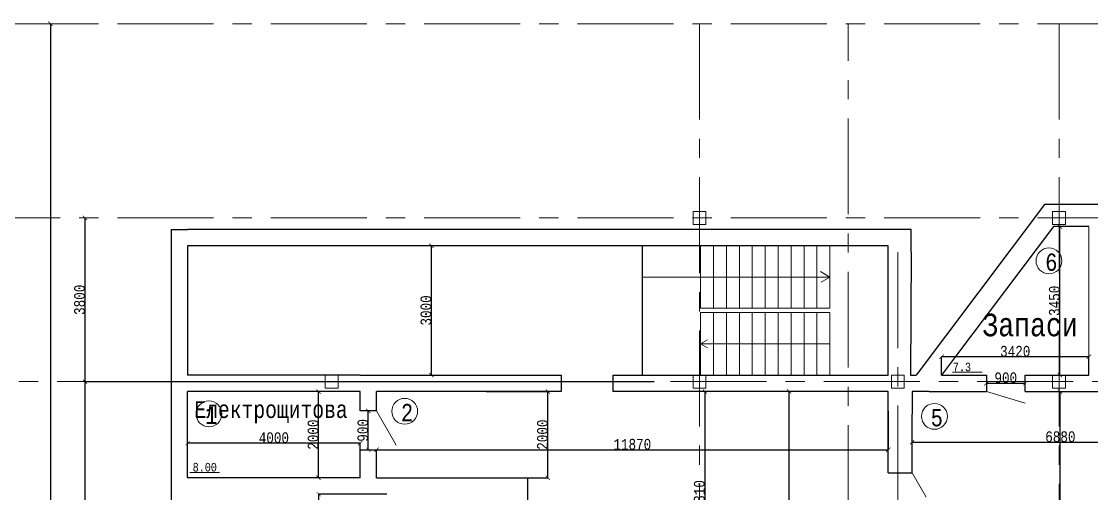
# Model space of a CAD drawing. Header units: millimetres. Extents: x -689206 to 4969298, y -1019800 to 703299.
# Drawn here: x 1179632 to 1204451, y -625269 to -614320 of the extents above; entities that cross this region are included whole.
import ezdxf

# ---------------------------------------------------------------- set-up
doc = ezdxf.new("R2010")
doc.units = ezdxf.units.MM
doc.linetypes.add('осеваяX2', pattern=[101.6, 63.5, -12.7, 12.7, -12.7])
for name, color, linetype, lineweight in [('несущие', 7, 'Continuous', 30), ('РАЗМЕРЫ', 7, 'Continuous', 9), ('стены', 7, 'Continuous', 20)]:
    doc.layers.add(name, color=color, linetype=linetype, lineweight=lineweight)
doc.layers.add('четотам', color=7, linetype='Continuous')
doc.styles.add('Аннотативный', font='isocteur.ttf', dxfattribs={"width": 0.7, "height": 250})
doc.dimstyles.new('Аннотативный', dxfattribs={"dimscale": 0, "dimtxt": 250, "dimasz": 100, "dimexe": 1.25, "dimexo": 0.625, "dimtad": 1, "dimdec": 0, "dimtxsty": 'Аннотативный', "dimblk": 'ARCHTICK', "dimcen": 2.5, "dimadec": 0, "dimazin": 0, "dimtfac": 1, "dimtdec": 0, "dimtmove": 0, "dimatfit": 3, "dimfxl": 1, "dimarcsym": 0})

# ---------------------------------------------------------------- blocks, each defined once
blk = doc.blocks.new('_ArchTick')
at = {"color": 0, "linetype": 'ByBlock', "const_width": 0.15}
blk.add_lwpolyline([(-0.5, -0.5), (0.5, 0.5)], dxfattribs=at)
blk = doc.blocks.new('*D5744')
at = {"layer": 'Defpoints', "color": 0, "lineweight": 5, "transparency": 16777216}
for p in [(1200286, -624078), (1207167, -624078), (1207167, -624078)]:
    blk.add_point(p, dxfattribs=at)
at = {"layer": 'стены', "color": 0, "lineweight": -2, "transparency": 16777216}
for p, q in [((1200286, -624077), (1200286, -624076)), ((1200286, -624078), (1207167, -624078)), ((1207167, -624077), (1207167, -624076))]:
    blk.add_line(p, q, dxfattribs=at)
at = {"layer": 'стены', "color": 0, "lineweight": -2, "transparency": 16777216, "xscale": 100, "yscale": 100, "zscale": 100, "rotation": 180}
blk.add_blockref('_ArchTick', (1200286, -624078), dxfattribs=at)
at = {"layer": 'стены', "color": 0, "lineweight": -2, "transparency": 16777216, "xscale": 100, "yscale": 100, "zscale": 100}
blk.add_blockref('_ArchTick', (1207167, -624078), dxfattribs=at)
at = {"layer": 'стены', "color": 0, "lineweight": 5, "transparency": 16777216, "insert": (1203727, -623952), "char_height": 250, "attachment_point": 5, "style": 'Аннотативный'}
blk.add_mtext('6880', dxfattribs=at)
blk = doc.blocks.new('*D5758')
at = {"layer": 'Defpoints', "color": 0, "lineweight": 5, "ltscale": 35, "transparency": 16777216}
for p in [(1203700, -619076), (1203715, -619076), (1203700, -622522)]:
    blk.add_point(p, dxfattribs=at)
at = {"layer": 'РАЗМЕРЫ', "color": 0, "lineweight": -2, "ltscale": 35, "transparency": 16777216}
for p, q in [((1203701, -619076), (1203716, -619076)), ((1203715, -622522), (1203715, -619076)), ((1203701, -622522), (1203716, -622522))]:
    blk.add_line(p, q, dxfattribs=at)
at = {"layer": 'РАЗМЕРЫ', "color": 0, "lineweight": -2, "ltscale": 35, "transparency": 16777216, "xscale": 100, "yscale": 100, "zscale": 100}
for p, rotation in [((1203715, -619076), 90), ((1203715, -622522), 270)]:
    blk.add_blockref('_ArchTick', p, dxfattribs=dict(at, rotation=rotation))
at = {"layer": 'РАЗМЕРЫ', "color": 0, "lineweight": 5, "ltscale": 35, "transparency": 16777216, "insert": (1203589, -620799), "char_height": 250, "attachment_point": 5, "rotation": 90, "style": 'Аннотативный'}
blk.add_mtext('3450', dxfattribs=at)
blk = doc.blocks.new('*D5759')
at = {"layer": 'Defpoints', "color": 0, "lineweight": 5, "ltscale": 35, "transparency": 16777216}
for p in [(1200970, -622097), (1200970, -622522), (1204390, -622522)]:
    blk.add_point(p, dxfattribs=at)
at = {"layer": 'РАЗМЕРЫ', "color": 0, "lineweight": -2, "ltscale": 35, "transparency": 16777216}
for p, q in [((1200970, -622521), (1200970, -622096)), ((1204390, -622097), (1200970, -622097)), ((1204390, -622521), (1204390, -622096))]:
    blk.add_line(p, q, dxfattribs=at)
at = {"layer": 'РАЗМЕРЫ', "color": 0, "lineweight": -2, "ltscale": 35, "transparency": 16777216, "xscale": 100, "yscale": 100, "zscale": 100, "rotation": 180}
blk.add_blockref('_ArchTick', (1200970, -622097), dxfattribs=at)
at = {"layer": 'РАЗМЕРЫ', "color": 0, "lineweight": -2, "ltscale": 35, "transparency": 16777216, "xscale": 100, "yscale": 100, "zscale": 100}
blk.add_blockref('_ArchTick', (1204390, -622097), dxfattribs=at)
at = {"layer": 'РАЗМЕРЫ', "color": 0, "lineweight": 5, "ltscale": 35, "transparency": 16777216, "insert": (1202680, -621971), "char_height": 250, "attachment_point": 5, "style": 'Аннотативный'}
blk.add_mtext('3420', dxfattribs=at)
blk = doc.blocks.new('*D5760')
at = {"layer": 'Defpoints', "color": 0, "lineweight": 5, "ltscale": 35, "transparency": 16777216}
for p in [(1203588, -622902), (1203588, -633831), (1203715, -633831)]:
    blk.add_point(p, dxfattribs=at)
at = {"layer": 'РАЗМЕРЫ', "color": 0, "lineweight": -2, "ltscale": 35, "transparency": 16777216}
for p, q in [((1203588, -622902), (1203716, -622902)), ((1203715, -622902), (1203715, -633831)), ((1203588, -633831), (1203716, -633831))]:
    blk.add_line(p, q, dxfattribs=at)
at = {"layer": 'РАЗМЕРЫ', "color": 0, "lineweight": -2, "ltscale": 35, "transparency": 16777216, "xscale": 100, "yscale": 100, "zscale": 100}
for p, rotation in [((1203715, -622902), 90), ((1203715, -633831), 270)]:
    blk.add_blockref('_ArchTick', p, dxfattribs=dict(at, rotation=rotation))
at = {"layer": 'РАЗМЕРЫ', "color": 0, "lineweight": 5, "ltscale": 35, "transparency": 16777216, "insert": (1203589, -628366), "char_height": 250, "attachment_point": 5, "rotation": 90, "style": 'Аннотативный'}
blk.add_mtext('10930', dxfattribs=at)
blk = doc.blocks.new('*D5761')
at = {"layer": 'Defpoints', "color": 0, "lineweight": 5, "ltscale": 35, "transparency": 16777216}
for p in [(1197436, -622902), (1198493, -622902), (1198627, -635108)]:
    blk.add_point(p, dxfattribs=at)
at = {"layer": 'РАЗМЕРЫ', "color": 0, "lineweight": -2, "ltscale": 35, "transparency": 16777216}
for p, q in [((1198492, -622902), (1197435, -622902)), ((1197436, -635108), (1197436, -622902)), ((1198627, -635108), (1197435, -635108))]:
    blk.add_line(p, q, dxfattribs=at)
at = {"layer": 'РАЗМЕРЫ', "color": 0, "lineweight": -2, "ltscale": 35, "transparency": 16777216, "xscale": 100, "yscale": 100, "zscale": 100}
for p, rotation in [((1197436, -622902), 90), ((1197436, -635108), 270)]:
    blk.add_blockref('_ArchTick', p, dxfattribs=dict(at, rotation=rotation))
at = {"layer": 'РАЗМЕРЫ', "color": 0, "lineweight": 5, "ltscale": 35, "transparency": 16777216, "insert": (1197310, -629005), "char_height": 250, "attachment_point": 5, "rotation": 90, "style": 'Аннотативный'}
blk.add_mtext('12200', dxfattribs=at)
blk = doc.blocks.new('*D5767')
at = {"layer": 'Defpoints', "color": 0, "lineweight": 5, "ltscale": 35, "transparency": 16777216}
for p in [(1188109, -625282), (1186525, -631712), (1188109, -631712)]:
    blk.add_point(p, dxfattribs=at)
at = {"layer": 'РАЗМЕРЫ', "color": 0, "lineweight": -2, "ltscale": 35, "transparency": 16777216}
for p, q in [((1188108, -625282), (1186523, -625282)), ((1186525, -625282), (1186525, -631712)), ((1188108, -631712), (1186523, -631712))]:
    blk.add_line(p, q, dxfattribs=at)
at = {"layer": 'РАЗМЕРЫ', "color": 0, "lineweight": -2, "ltscale": 35, "transparency": 16777216, "xscale": 100, "yscale": 100, "zscale": 100}
for p, rotation in [((1186525, -625282), 90), ((1186525, -631712), 270)]:
    blk.add_blockref('_ArchTick', p, dxfattribs=dict(at, rotation=rotation))
at = {"layer": 'РАЗМЕРЫ', "color": 0, "lineweight": 5, "ltscale": 35, "transparency": 16777216, "insert": (1186399, -628497), "char_height": 250, "attachment_point": 5, "rotation": 90, "style": 'Аннотативный'}
blk.add_mtext('6430', dxfattribs=at)
blk = doc.blocks.new('*D5783')
at = {"layer": 'Defpoints', "color": 0, "lineweight": 5, "ltscale": 35, "transparency": 16777216}
for p in [(1186523, -622902), (1186535, -622902), (1186535, -624902)]:
    blk.add_point(p, dxfattribs=at)
at = {"layer": 'РАЗМЕРЫ', "color": 0, "lineweight": -2, "ltscale": 35, "transparency": 16777216}
for p, q in [((1186534, -622902), (1186522, -622902)), ((1186523, -624902), (1186523, -622902)), ((1186534, -624902), (1186522, -624902))]:
    blk.add_line(p, q, dxfattribs=at)
at = {"layer": 'РАЗМЕРЫ', "color": 0, "lineweight": -2, "ltscale": 35, "transparency": 16777216, "xscale": 100, "yscale": 100, "zscale": 100}
for p, rotation in [((1186523, -622902), 90), ((1186523, -624902), 270)]:
    blk.add_blockref('_ArchTick', p, dxfattribs=dict(at, rotation=rotation))
at = {"layer": 'РАЗМЕРЫ', "color": 0, "lineweight": 5, "ltscale": 35, "transparency": 16777216, "insert": (1186398, -623902), "char_height": 250, "attachment_point": 5, "rotation": 90, "style": 'Аннотативный'}
blk.add_mtext('2000', dxfattribs=at)
blk = doc.blocks.new('*D5784')
at = {"layer": 'Defpoints', "color": 0, "lineweight": 5, "ltscale": 35, "transparency": 16777216}
for p in [(1183487, -624100), (1183487, -624100), (1187487, -624902)]:
    blk.add_point(p, dxfattribs=at)
at = {"layer": 'РАЗМЕРЫ', "color": 0, "lineweight": -2, "ltscale": 35, "transparency": 16777216}
for p, q in [((1183487, -624100), (1183487, -624099)), ((1187487, -624100), (1183487, -624100)), ((1187487, -624901), (1187487, -624099))]:
    blk.add_line(p, q, dxfattribs=at)
at = {"layer": 'РАЗМЕРЫ', "color": 0, "lineweight": -2, "ltscale": 35, "transparency": 16777216, "xscale": 100, "yscale": 100, "zscale": 100, "rotation": 180}
blk.add_blockref('_ArchTick', (1183487, -624100), dxfattribs=at)
at = {"layer": 'РАЗМЕРЫ', "color": 0, "lineweight": -2, "ltscale": 35, "transparency": 16777216, "xscale": 100, "yscale": 100, "zscale": 100}
blk.add_blockref('_ArchTick', (1187487, -624100), dxfattribs=at)
at = {"layer": 'РАЗМЕРЫ', "color": 0, "lineweight": 5, "ltscale": 35, "transparency": 16777216, "insert": (1185487, -623975), "char_height": 250, "attachment_point": 5, "style": 'Аннотативный'}
blk.add_mtext('4000', dxfattribs=at)
blk = doc.blocks.new('*D5785')
at = {"layer": 'Defpoints', "color": 0, "lineweight": 5, "ltscale": 35, "transparency": 16777216}
for p in [(1199733, -623353), (1187867, -624253), (1199733, -624253)]:
    blk.add_point(p, dxfattribs=at)
at = {"layer": 'РАЗМЕРЫ', "color": 0, "lineweight": -2, "ltscale": 35, "transparency": 16777216}
for p, q in [((1199733, -623354), (1199733, -624255)), ((1187867, -624253), (1187867, -624252)), ((1187867, -624253), (1199733, -624253))]:
    blk.add_line(p, q, dxfattribs=at)
at = {"layer": 'РАЗМЕРЫ', "color": 0, "lineweight": -2, "ltscale": 35, "transparency": 16777216, "xscale": 100, "yscale": 100, "zscale": 100, "rotation": 180}
blk.add_blockref('_ArchTick', (1187867, -624253), dxfattribs=at)
at = {"layer": 'РАЗМЕРЫ', "color": 0, "lineweight": -2, "ltscale": 35, "transparency": 16777216, "xscale": 100, "yscale": 100, "zscale": 100}
blk.add_blockref('_ArchTick', (1199733, -624253), dxfattribs=at)
at = {"layer": 'РАЗМЕРЫ', "color": 0, "lineweight": 5, "ltscale": 35, "transparency": 16777216, "insert": (1193800, -624128), "char_height": 250, "attachment_point": 5, "style": 'Аннотативный'}
blk.add_mtext('11870', dxfattribs=at)
blk = doc.blocks.new('*D5786')
at = {"layer": 'Defpoints', "color": 0, "lineweight": 5, "ltscale": 35, "transparency": 16777216}
for p in [(1190408, -622902), (1191842, -622902), (1190408, -624902)]:
    blk.add_point(p, dxfattribs=at)
at = {"layer": 'РАЗМЕРЫ', "color": 0, "lineweight": -2, "ltscale": 35, "transparency": 16777216}
for p, q in [((1190408, -622902), (1191844, -622902)), ((1191842, -624902), (1191842, -622902)), ((1190408, -624902), (1191844, -624902))]:
    blk.add_line(p, q, dxfattribs=at)
at = {"layer": 'РАЗМЕРЫ', "color": 0, "lineweight": -2, "ltscale": 35, "transparency": 16777216, "xscale": 100, "yscale": 100, "zscale": 100}
for p, rotation in [((1191842, -622902), 90), ((1191842, -624902), 270)]:
    blk.add_blockref('_ArchTick', p, dxfattribs=dict(at, rotation=rotation))
at = {"layer": 'РАЗМЕРЫ', "color": 0, "lineweight": 5, "ltscale": 35, "transparency": 16777216, "insert": (1191717, -623902), "char_height": 250, "attachment_point": 5, "rotation": 90, "style": 'Аннотативный'}
blk.add_mtext('2000', dxfattribs=at)
blk = doc.blocks.new('*D5769')
at = {"layer": 'Defpoints', "color": 0, "lineweight": 5, "ltscale": 35, "transparency": 16777216}
for p in [(1195481, -622902), (1195481, -627712), (1195481, -627712)]:
    blk.add_point(p, dxfattribs=at)
at = {"layer": 'РАЗМЕРЫ', "color": 0, "lineweight": -2, "ltscale": 35, "transparency": 16777216}
for p, q in [((1195481, -622902), (1195481, -627712)), ((1195482, -622902), (1195482, -622902)), ((1195482, -627712), (1195482, -627712))]:
    blk.add_line(p, q, dxfattribs=at)
at = {"layer": 'РАЗМЕРЫ', "color": 0, "lineweight": -2, "ltscale": 35, "transparency": 16777216, "xscale": 100, "yscale": 100, "zscale": 100}
for p, rotation in [((1195481, -622902), 90), ((1195481, -627712), 270)]:
    blk.add_blockref('_ArchTick', p, dxfattribs=dict(at, rotation=rotation))
at = {"layer": 'РАЗМЕРЫ', "color": 0, "lineweight": 5, "ltscale": 35, "transparency": 16777216, "insert": (1195355, -625307), "char_height": 250, "attachment_point": 5, "rotation": 90, "style": 'Аннотативный'}
blk.add_mtext('4810', dxfattribs=at)
blk = doc.blocks.new('*D5771')
at = {"layer": 'Defpoints', "color": 0, "lineweight": 5, "ltscale": 35, "transparency": 16777216}
for p in [(1189140, -619522), (1191830, -619522), (1189140, -622522)]:
    blk.add_point(p, dxfattribs=at)
at = {"layer": 'РАЗМЕРЫ', "color": 0, "lineweight": -2, "ltscale": 35, "transparency": 16777216}
for p, q in [((1191829, -619522), (1189139, -619522)), ((1189140, -622522), (1189140, -619522)), ((1189141, -622522), (1189141, -622522))]:
    blk.add_line(p, q, dxfattribs=at)
at = {"layer": 'РАЗМЕРЫ', "color": 0, "lineweight": -2, "ltscale": 35, "transparency": 16777216, "xscale": 100, "yscale": 100, "zscale": 100}
for p, rotation in [((1189140, -619522), 90), ((1189140, -622522), 270)]:
    blk.add_blockref('_ArchTick', p, dxfattribs=dict(at, rotation=rotation))
at = {"layer": 'РАЗМЕРЫ', "color": 0, "lineweight": 5, "ltscale": 35, "transparency": 16777216, "insert": (1189015, -621022), "char_height": 250, "attachment_point": 5, "rotation": 90, "style": 'Аннотативный'}
blk.add_mtext('3000', dxfattribs=at)
blk = doc.blocks.new('*D5779')
at = {"layer": 'Defpoints', "color": 0, "lineweight": 5, "ltscale": 35, "transparency": 16777216}
for p in [(1202011, -622712), (1202911, -622712), (1202911, -622712)]:
    blk.add_point(p, dxfattribs=at)
at = {"layer": 'РАЗМЕРЫ', "color": 0, "lineweight": -2, "ltscale": 35, "transparency": 16777216}
for p, q in [((1202011, -622711), (1202011, -622711)), ((1202011, -622712), (1202911, -622712)), ((1202911, -622711), (1202911, -622711))]:
    blk.add_line(p, q, dxfattribs=at)
at = {"layer": 'РАЗМЕРЫ', "color": 0, "lineweight": -2, "ltscale": 35, "transparency": 16777216, "xscale": 100, "yscale": 100, "zscale": 100, "rotation": 180}
blk.add_blockref('_ArchTick', (1202011, -622712), dxfattribs=at)
at = {"layer": 'РАЗМЕРЫ', "color": 0, "lineweight": -2, "ltscale": 35, "transparency": 16777216, "xscale": 100, "yscale": 100, "zscale": 100}
blk.add_blockref('_ArchTick', (1202911, -622712), dxfattribs=at)
at = {"layer": 'РАЗМЕРЫ', "color": 0, "lineweight": 5, "ltscale": 35, "transparency": 16777216, "insert": (1202461, -622586), "char_height": 250, "attachment_point": 5, "style": 'Аннотативный'}
blk.add_mtext('900', dxfattribs=at)
blk = doc.blocks.new('*D5762')
at = {"layer": 'Defpoints', "color": 0, "lineweight": 5, "ltscale": 35, "transparency": 16777216}
for p in [(1187677, -623353), (1187677, -623353), (1187677, -624253)]:
    blk.add_point(p, dxfattribs=at)
at = {"layer": 'РАЗМЕРЫ', "color": 0, "lineweight": -2, "ltscale": 35, "transparency": 16777216}
for p, q in [((1187677, -624253), (1187677, -623353)), ((1187678, -623353), (1187679, -623353)), ((1187678, -624253), (1187679, -624253))]:
    blk.add_line(p, q, dxfattribs=at)
at = {"layer": 'РАЗМЕРЫ', "color": 0, "lineweight": -2, "ltscale": 35, "transparency": 16777216, "xscale": 100, "yscale": 100, "zscale": 100}
for p, rotation in [((1187677, -623353), 90), ((1187677, -624253), 270)]:
    blk.add_blockref('_ArchTick', p, dxfattribs=dict(at, rotation=rotation))
at = {"layer": 'РАЗМЕРЫ', "color": 0, "lineweight": 5, "ltscale": 35, "transparency": 16777216, "insert": (1187552, -623803), "char_height": 250, "attachment_point": 5, "rotation": 90, "style": 'Аннотативный'}
blk.add_mtext('900', dxfattribs=at)
blk = doc.blocks.new('*D5799')
at = {"layer": 'Defpoints', "color": 0, "lineweight": 5, "ltscale": 35, "transparency": 16777216}
for p in [(1181107, -618876), (1181107, -622674), (1194306, -622674)]:
    blk.add_point(p, dxfattribs=at)
at = {"layer": 'РАЗМЕРЫ', "color": 0, "lineweight": -2, "ltscale": 35, "transparency": 16777216}
for p, q in [((1181107, -618876), (1181107, -622674)), ((1181108, -618876), (1181109, -618876)), ((1194305, -622674), (1181106, -622674))]:
    blk.add_line(p, q, dxfattribs=at)
at = {"layer": 'РАЗМЕРЫ', "color": 0, "lineweight": -2, "ltscale": 35, "transparency": 16777216, "xscale": 100, "yscale": 100, "zscale": 100}
for p, rotation in [((1181107, -618876), 90), ((1181107, -622674), 270)]:
    blk.add_blockref('_ArchTick', p, dxfattribs=dict(at, rotation=rotation))
at = {"layer": 'РАЗМЕРЫ', "color": 0, "lineweight": 5, "ltscale": 35, "transparency": 16777216, "insert": (1180982, -620775), "char_height": 250, "attachment_point": 5, "rotation": 90, "style": 'Аннотативный'}
blk.add_mtext('3800', dxfattribs=at)
blk = doc.blocks.new('*D5800')
at = {"layer": 'Defpoints', "color": 0, "lineweight": 5, "ltscale": 35, "transparency": 16777216}
for p in [(1181107, -622674), (1181107, -630384), (1181107, -630384)]:
    blk.add_point(p, dxfattribs=at)
at = {"layer": 'РАЗМЕРЫ', "color": 0, "lineweight": -2, "ltscale": 35, "transparency": 16777216}
for p, q in [((1181107, -622674), (1181107, -630384)), ((1181108, -622674), (1181109, -622674)), ((1181108, -630384), (1181109, -630384))]:
    blk.add_line(p, q, dxfattribs=at)
at = {"layer": 'РАЗМЕРЫ', "color": 0, "lineweight": -2, "ltscale": 35, "transparency": 16777216, "xscale": 100, "yscale": 100, "zscale": 100}
for p, rotation in [((1181107, -622674), 90), ((1181107, -630384), 270)]:
    blk.add_blockref('_ArchTick', p, dxfattribs=dict(at, rotation=rotation))
at = {"layer": 'РАЗМЕРЫ', "color": 0, "lineweight": 5, "ltscale": 35, "transparency": 16777216, "insert": (1180982, -626529), "char_height": 250, "attachment_point": 5, "rotation": 90, "style": 'Аннотативный'}
blk.add_mtext('7700', dxfattribs=at)
blk = doc.blocks.new('*D5804')
at = {"layer": 'Defpoints', "color": 0, "lineweight": 5, "ltscale": 35, "transparency": 16777216}
for p in [(1180306, -614376), (1180306, -638376), (1180306, -638376)]:
    blk.add_point(p, dxfattribs=at)
at = {"layer": 'РАЗМЕРЫ', "color": 0, "lineweight": -2, "ltscale": 35, "transparency": 16777216}
for p, q in [((1180306, -614376), (1180306, -638376)), ((1180307, -614376), (1180307, -614376)), ((1180307, -638376), (1180307, -638376))]:
    blk.add_line(p, q, dxfattribs=at)
at = {"layer": 'РАЗМЕРЫ', "color": 0, "lineweight": -2, "ltscale": 35, "transparency": 16777216, "xscale": 100, "yscale": 100, "zscale": 100}
for p, rotation in [((1180306, -614376), 90), ((1180306, -638376), 270)]:
    blk.add_blockref('_ArchTick', p, dxfattribs=dict(at, rotation=rotation))
at = {"layer": 'РАЗМЕРЫ', "color": 0, "lineweight": 5, "ltscale": 35, "transparency": 16777216, "insert": (1180180, -626376), "char_height": 250, "attachment_point": 5, "rotation": 90, "style": 'Аннотативный'}
blk.add_mtext('24000', dxfattribs=at)

msp = doc.modelspace()

# ---------------------------------------------------------------- linework, layer by layer
at = {"layer": 'несущие', "color": 0}
for p, q in [((1203362.7, -618565.7), (1201064.3, -621616.9)), ((1207036.7, -618565.4), (1203362.7, -618565.7)), ((1204210.7, -618565.7), (1203362.7, -618565.7)), ((1203566.2, -619075.7), (1201319.3, -622058.6)), ((1204150.7, -619075.7), (1203566.2, -619075.7)), ((1204389.8, -619075.7), (1203566.2, -619075.7))]:
    msp.add_line(p, q, dxfattribs=at)
at = {"layer": 'РАЗМЕРЫ', "color": 152, "linetype": 'осеваяX2', "lineweight": 5, "ltscale": 35, "true_color": 0x2776bb}
for p, q in [((1178304.8, -614375.7), (1225357.3, -614375.7)), ((1195357.3, -614375.7), (1195357.3, -643684.2)), ((1198807.3, -643684.2), (1198807.3, -614375.7)), ((1203697.4, -614375.7), (1203697.4, -643684.2)), ((1178304.8, -618875.7), (1225357.3, -618875.7)), ((1199957.1, -619670.6), (1199957.1, -643684.2)), ((1225357.3, -622673.6), (1178304.8, -622673.6))]:
    msp.add_line(p, q, dxfattribs=at)
at = {"layer": 'РАЗМЕРЫ', "lineweight": 5, "ltscale": 35}
for p, q in [((1181106, -614375.7), (1180306, -614375.7)), ((1202010.6, -622902.1), (1202912.1, -623172.2)), ((1187867.3, -623353.5), (1188324.8, -624146)), ((1200286.4, -624787.6), (1200614.3, -625355.5))]:
    msp.add_line(p, q, dxfattribs=at)
at = {"layer": 'РАЗМЕРЫ', "linetype": 'ByBlock', "lineweight": 30}
for p, q in [((1183107.3, -619142.1), (1183107.3, -632092)), ((1199732.9, -619522.1), (1194041.9, -619522.1)), ((1201064.3, -621616.9), (1200382.5, -622522)), ((1201319.3, -622058.6), (1200970.2, -622522)), ((1187487.3, -622522.1), (1192147.3, -622522.1)), ((1193347.3, -622522), (1199729.8, -622522)), ((1183487.3, -624902.1), (1183487.3, -622902.1)), ((1192147.3, -622902.1), (1187867.3, -622902.1)), ((1199731.4, -622902.1), (1193347.3, -622902.1)), ((1199731.4, -622902.1), (1199732.9, -622902.1))]:
    msp.add_line(p, q, dxfattribs=at)
at = {"layer": 'РАЗМЕРЫ', "lineweight": 30, "ltscale": 35}
for p, q in [((1183107.3, -619142.1), (1183487.3, -619142.1)), ((1200267.4, -619142.1), (1183487.3, -619142.1)), ((1187867.3, -619142.1), (1183487.3, -619142.1)), ((1200267.4, -619670.2), (1200267.4, -619142.1)), ((1183487.3, -619522.1), (1183487.3, -622522.1)), ((1194041.9, -619522.1), (1183487.3, -619522.1)), ((1194032.9, -622522.1), (1194032.9, -619522.1)), ((1187487.3, -622522.1), (1183487.3, -622522.1)), ((1192147.3, -622522.1), (1192147.3, -622902.1)), ((1193347.3, -622522.1), (1193347.3, -622902.1)), ((1199729.8, -622522), (1199732.9, -622522)), ((1200248.9, -622522), (1200382.5, -622522)), ((1200970.2, -622522), (1202010.6, -622522)), ((1202010.6, -622522), (1202010.6, -622902.1)), ((1202910.6, -622522), (1204389.8, -622522)), ((1202910.6, -622902.1), (1202910.6, -622522)), ((1187487.3, -622902.1), (1183487.3, -622902.1)), ((1187487.3, -623353.5), (1187487.3, -622902.1)), ((1187867.3, -623353.5), (1187867.3, -622902.1)), ((1200683.9, -622902.1), (1200286.4, -622902.1)), ((1200286.4, -622902.1), (1200286.4, -623429.8)), ((1200683.9, -622902.1), (1202010.6, -622902.1)), ((1202910.6, -622902.1), (1205183.2, -622902.1)), ((1187867.3, -623353.5), (1187487.3, -623353.5)), ((1187487.3, -624902.1), (1187487.3, -624253.5)), ((1187487.3, -624253.5), (1187867.3, -624253.5)), ((1187867.3, -624902.1), (1187867.3, -624253.5)), ((1187487.3, -624902.1), (1183487.3, -624902.1)), ((1187867.3, -624902.1), (1191175.1, -624902.1)), ((1191175.1, -624902.1), (1191365.1, -624902.1)), ((1191367.3, -624902.1), (1191367.3, -625682.7))]:
    msp.add_line(p, q, dxfattribs=at)
at = {"layer": 'РАЗМЕРЫ', "lineweight": 18, "ltscale": 35}
msp.add_line((1204389.8, -619075.7), (1204389.8, -622522), dxfattribs=at)
at = {"layer": 'РАЗМЕРЫ', "linetype": 'ByBlock', "lineweight": 13}
for p, q in [((1195382.9, -619522.1), (1195382.9, -620972.1)), ((1195682.9, -619522.1), (1195682.9, -620972.1)), ((1195982.9, -619522.1), (1195982.9, -620972.1)), ((1196282.9, -619522.1), (1196282.9, -620972.1)), ((1196582.9, -619522.1), (1196582.9, -620972.1)), ((1196882.9, -619522.1), (1196882.9, -620972.1)), ((1197182.9, -619522.1), (1197182.9, -620972.1)), ((1197482.9, -619522.1), (1197482.9, -620972.1)), ((1197782.9, -619522.1), (1197782.9, -620972.1)), ((1198082.9, -619522.1), (1198082.9, -620972.1)), ((1198382.9, -619522.1), (1198382.9, -620972.1)), ((1198382.9, -620247.1), (1198165.2, -620121.4)), ((1198382.9, -620247.1), (1195348.3, -620247.1)), ((1198382.9, -620247.1), (1198178.1, -620365.3)), ((1198382.9, -620972.1), (1195382.9, -620972.1)), ((1195382.9, -621072.1), (1195382.9, -622522.1)), ((1198382.9, -621072.1), (1195382.9, -621072.1)), ((1195682.9, -621072.1), (1195682.9, -622522.1)), ((1195982.9, -621072.1), (1195982.9, -622522.1)), ((1196282.9, -621072.1), (1196282.9, -622522.1)), ((1196582.9, -621072.1), (1196582.9, -622522.1)), ((1196882.9, -621072.1), (1196882.9, -622522.1)), ((1197182.9, -621072.1), (1197182.9, -622522.1)), ((1197482.9, -621072.1), (1197482.9, -622522.1)), ((1197782.9, -621072.1), (1197782.9, -622522.1)), ((1198082.9, -621072.1), (1198082.9, -622522.1)), ((1198382.9, -621072.1), (1198382.9, -622522.1)), ((1195382.9, -621797.1), (1195544.2, -621703.9)), ((1198382.9, -621797.1), (1195382.9, -621797.1)), ((1195382.9, -621797.1), (1195539.8, -621887.7))]:
    msp.add_line(p, q, dxfattribs=at)
at = {"layer": 'РАЗМЕРЫ', "linetype": 'ByBlock', "lineweight": 20}
for p, q in [((1198391.9, -619522.1), (1195391.9, -619522.1)), ((1199732.9, -619522.1), (1198391.9, -619522.1)), ((1195382.9, -620247.1), (1194032.9, -620247.1)), ((1198391.9, -622522.1), (1195391.9, -622522.1)), ((1198091.9, -622522.1), (1198391.9, -622522.1)), ((1198391.9, -622522.1), (1199741.9, -622522.1))]:
    msp.add_line(p, q, dxfattribs=at)
at = {"layer": 'РАЗМЕРЫ'}
for p, q in [((1201222, -622457), (1201911.3, -622457)), ((1183535.9, -624781.4), (1184225.2, -624781.4))]:
    msp.add_line(p, q, dxfattribs=at)
at = {"layer": 'РАЗМЕРЫ', "color": 152, "linetype": 'ByBlock', "lineweight": 20, "true_color": 0x2776bb}
for p, q in [((1183107.3, -624955.6), (1183107.3, -623605.6)), ((1183107.3, -625255.6), (1183107.3, -624955.6)), ((1183107.3, -624955.6), (1183107.3, -627955.6))]:
    msp.add_line(p, q, dxfattribs=at)
at = {"layer": 'стены', "color": 152, "true_color": 0x2776bb}
msp.add_line((1190057.3, -614375.7), (1190057.3, -614383.6), dxfattribs=at)
at = {"layer": 'стены', "lineweight": 30}
for p, q in [((1199732.9, -622522.1), (1199732.9, -619522.1)), ((1200267.4, -619670.2), (1200248.9, -622522)), ((1199732.9, -624787.6), (1199732.9, -622902.1)), ((1200286.4, -624787.6), (1200286.4, -623429.8)), ((1199732.9, -624787.6), (1200286.4, -624787.6))]:
    msp.add_line(p, q, dxfattribs=at)
at = {"layer": 'стены', "color": 152, "lineweight": 20, "true_color": 0x2776bb}
for points in [[(1195207.3, -618725.7), (1195507.3, -618725.7), (1195507.3, -619025.7), (1195207.3, -619025.7)], [(1203547.4, -618725.7), (1203847.4, -618725.7), (1203847.4, -619025.7), (1203547.4, -619025.7)], [(1186677.3, -622523.6), (1186977.3, -622523.6), (1186977.3, -622823.6), (1186677.3, -622823.6)], [(1203547.4, -622523.6), (1203847.4, -622523.6), (1203847.4, -622823.6), (1203547.4, -622823.6)]]:
    msp.add_lwpolyline(points, close=True, dxfattribs=at)
at = {"layer": 'стены'}
msp.add_lwpolyline([(1195207.3, -622523.6), (1195507.3, -622523.6), (1195507.3, -622823.6), (1195207.3, -622823.6)], close=True, dxfattribs=at)
at = {"layer": 'стены', "color": 152, "true_color": 0x2776bb}
msp.add_lwpolyline([(1199807.1, -622523.6), (1200107.1, -622523.6), (1200107.1, -622823.6), (1199807.1, -622823.6)], close=True, dxfattribs=at)
at = {"layer": 'четотам', "lineweight": 13}
for centre in [(1203462.1, -619872.4), (1183981.3, -623421), (1188520.6, -623360.2), (1200806, -623477.9)]:
    msp.add_circle(centre, 300, dxfattribs=at)

# ---------------------------------------------------------------- texts
at = {"layer": 'РАЗМЕРЫ', "lineweight": 13, "ltscale": 150, "char_height": 401.1, "width": 1460, "attachment_point": 1, "style": 'Аннотативный'}
for s, insert in [('6', (1203376.3, -619702.6)), ('2', (1188434.7, -623190.4)), ('1', (1183895.5, -623251.2)), ('5', (1200720.2, -623308.1))]:
    msp.add_mtext(s, dxfattribs=dict(at, insert=insert))
at = {"layer": 'РАЗМЕРЫ', "color": 18, "lineweight": 13, "true_color": 0x000000, "attachment_point": 1, "style": 'Аннотативный'}
for s, insert, char_height, width in [('Запаси', (1201917.2, -621095.6), 525.63, 8891.082), ('Електрощитова', (1183644.3, -623126.3), 389.779, 6593.194)]:
    msp.add_mtext(s, dxfattribs=dict(at, insert=insert, char_height=char_height, width=width))
at = {"layer": 'РАЗМЕРЫ', "char_height": 200, "width": 656.117, "attachment_point": 1, "style": 'Аннотативный'}
for s, insert in [('7.3', (1201233.7, -622232.9)), ('8.00', (1183604.2, -624557.4))]:
    msp.add_mtext(s, dxfattribs=dict(at, insert=insert))

# ---------------------------------------------------------------- dimensions: what is measured, and where the dimension line sits
at = {"layer": 'РАЗМЕРЫ', "lineweight": 5, "ltscale": 35}
for base, p1, p2, picture, middle in [((1180306, -638375.7), (1180306, -614375.7), (1180306, -638375.7), '*D5804', (1180180.4, -626375.7)), ((1189140.2, -619522.1), (1189140.2, -622522.1), (1191829.8, -619522.1), '*D5771', (1189014.6, -621022.1)), ((1186523.4, -622902.1), (1186534.8, -624902.1), (1186534.8, -622902.1), '*D5783', (1186397.8, -623902.1)), ((1191842.4, -622902.1), (1190407.8, -624902.1), (1190407.8, -622902.1), '*D5786', (1191716.7, -623902.1)), ((1195481.1, -627712), (1195481.1, -622902.1), (1195481.1, -627712), '*D5769', (1195355.5, -625307)), ((1187677.3, -623353.5), (1187677.3, -624253.5), (1187677.3, -623353.5), '*D5762', (1187551.7, -623803.5)), ((1186524.7, -631712), (1188108.9, -625282.1), (1188108.9, -631712), '*D5767', (1186399.1, -628497))]:
    dim = msp.add_linear_dim(base=base, p1=p1, p2=p2, angle=90, dimstyle='Аннотативный', dxfattribs=at)
    dim.commit()
    dim.dimension.update_dxf_attribs({"geometry": picture, "text_midpoint": middle})
for base, p1, p2, text, picture, middle in [((1181107.3, -622673.6), (1181107.3, -618875.7), (1194306, -622673.6), '3800', '*D5799', (1180981.7, -620774.6)), ((1203714.6, -619075.7), (1203700.5, -622522), (1203700.5, -619075.7), '3450', '*D5758', (1203589, -620798.8)), ((1181107.3, -630383.6), (1181107.3, -622673.6), (1181107.3, -630383.6), '7700', '*D5800', (1180981.7, -626528.6)), ((1197436.1, -622902.1), (1198627.3, -635107.7), (1198492.6, -622902.1), '12200', '*D5761', (1197310.5, -629004.9)), ((1203714.6, -633830.8), (1203587.8, -622902.1), (1203587.8, -633830.8), '10930', '*D5760', (1203589, -628366.4))]:
    dim = msp.add_linear_dim(base=base, p1=p1, p2=p2, angle=90, text=text, dimstyle='Аннотативный', dxfattribs=at)
    dim.commit()
    dim.dimension.update_dxf_attribs({"geometry": picture, "text_midpoint": middle})
for base, p1, p2, picture, middle in [((1200970.2, -622097.1), (1204389.8, -622522), (1200970.2, -622522), '*D5759', (1202680, -621971.4)), ((1202910.6, -622712), (1202010.6, -622712), (1202910.6, -622712), '*D5779', (1202460.6, -622586.4)), ((1183487.3, -624100.3), (1187487.3, -624902.1), (1183487.3, -624100.3), '*D5784', (1185487.3, -623974.7))]:
    dim = msp.add_linear_dim(base=base, p1=p1, p2=p2, dimstyle='Аннотативный', dxfattribs=at)
    dim.commit()
    dim.dimension.update_dxf_attribs({"geometry": picture, "text_midpoint": middle})
dim = msp.add_linear_dim(base=(1199732.9, -624253.5), p1=(1187867.3, -624253.5), p2=(1199732.9, -623353.5), text='11870', dimstyle='Аннотативный', dxfattribs=at)
dim.commit()
dim.dimension.update_dxf_attribs({"geometry": '*D5785', "text_midpoint": (1193800.1, -624127.9)})
at = {"layer": 'стены', "lineweight": 5}
dim = msp.add_aligned_dim(p1=(1200286.4, -624077.6), p2=(1207166.7, -624077.6), distance=0, dimstyle='Аннотативный', dxfattribs=at)
dim.commit()
dim.dimension.update_dxf_attribs({"geometry": '*D5744', "text_midpoint": (1203726.5, -623952)})

doc.saveas('drawing.dxf')
